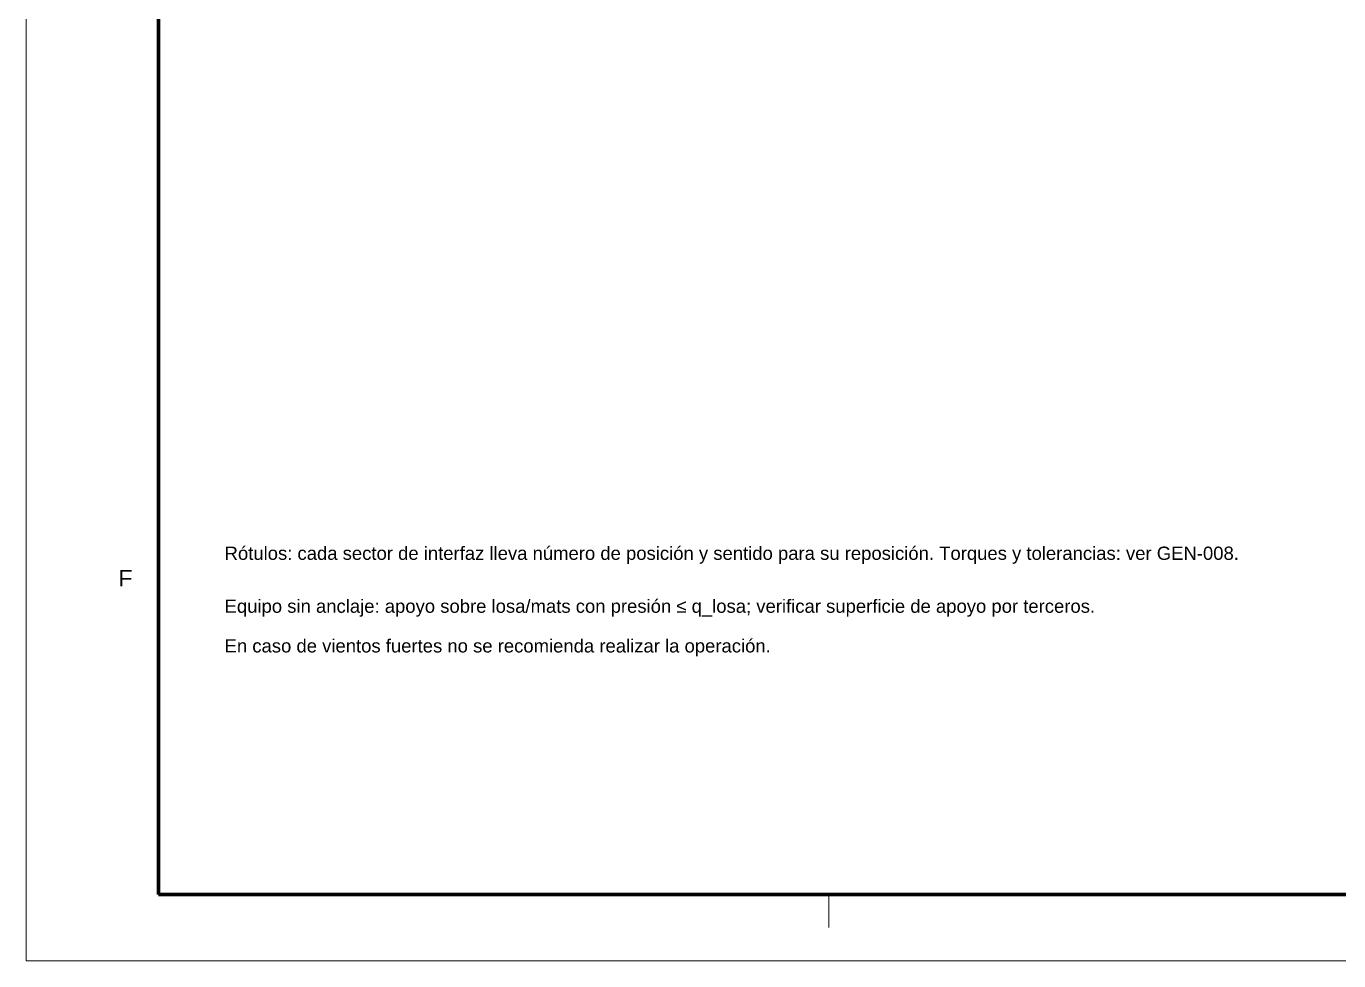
# Model space of a CAD drawing. Header units: millimetres. Extents: x 0 to 841, y 0 to 594.
# Drawn here: x 0 to 198.5, y 0 to 141.3 of the extents above; entities that cross this region are included whole.
import ezdxf
from ezdxf.enums import TextEntityAlignment as Align

# ---------------------------------------------------------------- set-up
doc = ezdxf.new("R2010")
doc.units = ezdxf.units.MM
for name, color, linetype, lineweight in [('FINA', 7, 'CONTINUOUS', 18), ('MARCO', 7, 'CONTINUOUS', 70), ('TXT', 7, 'CONTINUOUS', 25)]:
    doc.layers.add(name, color=color, linetype=linetype, lineweight=lineweight)
doc.styles.add('STD', font='LiberationSans-Regular.ttf')

msp = doc.modelspace()

# ---------------------------------------------------------------- linework, layer by layer
at = {"layer": 'FINA'}
msp.add_line((121.38, 10), (121.38, 5), dxfattribs=at)
msp.add_lwpolyline([(0, 0), (841, 0), (841, 594), (0, 594)], close=True, dxfattribs=at)
at = {"layer": 'MARCO'}
msp.add_lwpolyline([(20, 10), (831, 10), (831, 584), (20, 584)], close=True, dxfattribs=at)

# ---------------------------------------------------------------- texts
at = {"layer": 'TXT', "style": 'STD'}
for s, p in [('Rótulos: cada sector de interfaz lleva número de posición y sentido para su reposición. Torques y tolerancias: ver GEN-008.', (30, 60)), ('Equipo sin anclaje: apoyo sobre losa/mats con presión ≤ q_losa; verificar superficie de apoyo por terceros.', (30, 52)), ('En caso de vientos fuertes no se recomienda realizar la operación.', (30, 46))]:
    msp.add_text(s, height=2, dxfattribs=at).set_placement(p, align=Align.BOTTOM_LEFT)
msp.add_text('F', height=2.5, dxfattribs=at).set_placement((15, 57.83), align=Align.MIDDLE_CENTER)

doc.saveas('drawing.dxf')
